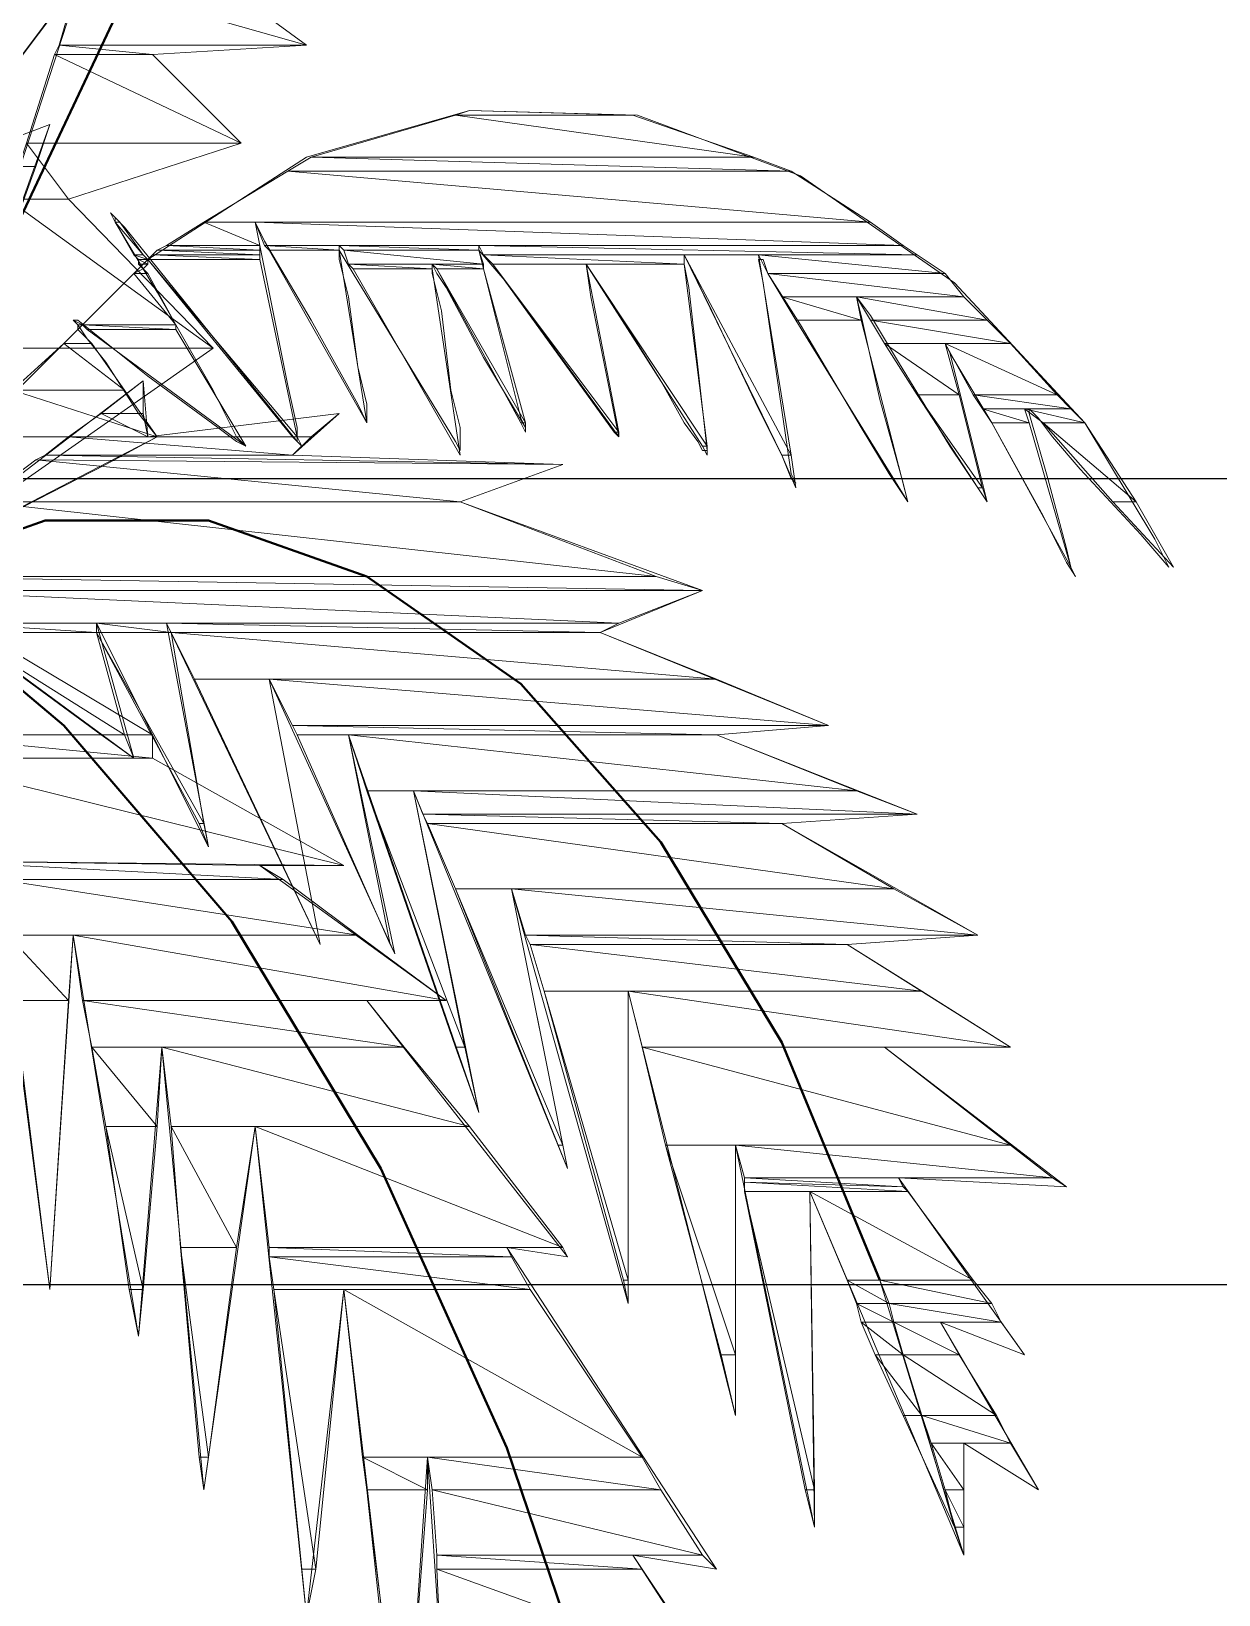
# Model space of a CAD drawing. Header units: inches. Extents: x 2 to 859, y 1 to 607.
# Drawn here: x 154.27 to 170.84, y 490.02 to 511.84 of the extents above; entities that cross this region are included whole.
import ezdxf

# ---------------------------------------------------------------- set-up
doc = ezdxf.new("R2010")
doc.units = ezdxf.units.IN
doc.header["$MEASUREMENT"] = 0
doc.layers.add('PDF_Geometry', color=7, linetype='Continuous', true_color=0x00b8b8)

msp = doc.modelspace()

# ---------------------------------------------------------------- linework, layer by layer
at = {"layer": 'PDF_Geometry', "lineweight": 40}
for points in [[(163.377, 533.431), (161.101, 531.415), (158.955, 528.813), (157.069, 525.627), (155.443, 521.985), (154.142, 517.952), (153.167, 513.595), (152.516, 508.977), (152.256, 504.23), (153.687, 508.327), (155.443, 512.034), (157.459, 515.221), (159.67, 517.822), (162.076, 519.773), (164.613, 521.139)], [(166.109, 494.409), (164.743, 497.726), (163.052, 500.523), (161.101, 502.734), (158.955, 504.23), (156.744, 505.01), (154.467, 505.01), (152.256, 504.23), (154.727, 502.149), (157.069, 499.417), (159.15, 495.97), (160.906, 492.068), (162.402, 487.646), (163.442, 482.898)]]:
    msp.add_lwpolyline(points, dxfattribs=at)
at = {"layer": 'PDF_Geometry', "color": 52, "lineweight": 20, "true_color": 0xdddd00}
for points in [[(155.638, 514.636), (152.256, 504.23), (156.809, 507.417), (154.792, 509.498), (157.199, 510.278), (155.963, 511.514), (158.109, 511.644), (156.874, 512.554)], [(155.768, 513.66), (152.971, 509.953), (154.532, 510.538), (152.256, 504.23), (152.841, 510.733)], [(167.279, 490.572), (167.279, 492.133), (168.32, 491.483), (166.954, 493.824), (168.125, 493.369), (166.369, 495.84), (168.71, 495.71), (166.174, 497.661), (167.93, 497.661), (165.653, 499.092), (167.474, 499.222), (164.743, 500.783), (166.629, 500.913), (163.832, 502.019), (165.393, 502.149), (162.207, 503.449), (163.637, 504.035), (160.255, 505.27), (161.686, 505.791), (157.914, 505.921), (158.565, 506.506), (155.898, 506.181), (155.833, 506.961), (152.256, 504.23), (155.703, 501.693), (155.183, 503.579), (156.744, 500.458), (156.158, 503.579), (158.304, 499.092), (157.589, 502.799), (159.345, 498.962), (158.695, 502.019), (160.516, 496.751), (159.605, 501.238), (161.751, 495.97), (160.971, 499.872), (162.597, 494.084), (162.597, 498.442), (164.093, 492.523), (164.093, 496.295), (165.198, 490.962), (165.133, 495.645), (167.279, 490.572), (166.109, 494.409), (167.279, 490.572)], [(152.256, 504.23), (155.963, 502.019), (155.963, 501.693), (158.63, 500.198), (157.459, 500.198), (160.06, 498.312), (158.955, 498.312), (161.751, 494.735), (160.906, 494.865), (163.832, 490.377), (162.662, 490.572), (164.808, 487.255)], [(160.32, 484.199), (159.8, 491.938), (159.475, 487.125), (158.63, 494.279), (158.109, 489.727), (157.394, 496.556), (156.678, 491.483), (156.093, 497.661), (155.768, 493.629), (154.857, 499.222), (154.532, 494.279), (153.817, 500.003), (153.622, 494.67), (152.256, 504.23)]]:
    msp.add_lwpolyline(points, dxfattribs=at)
at = {"layer": 'PDF_Geometry', "color": 52, "lineweight": 0, "true_color": 0xdddd00}
for points in [[(153.557, 510.733), (152.581, 513.075), (155.313, 513.075), (153.557, 510.733)], [(154.662, 511.644), (158.109, 511.644), (154.923, 512.554), (154.662, 511.644)], [(158.109, 511.644), (154.923, 512.554), (156.874, 512.554), (158.109, 511.644)], [(154.207, 510.278), (157.199, 510.278), (154.597, 511.514), (154.207, 510.278)], [(154.597, 511.514), (155.963, 511.514), (154.662, 511.644), (154.597, 511.514)], [(157.199, 510.278), (154.597, 511.514), (155.963, 511.514), (157.199, 510.278)], [(155.963, 511.514), (154.662, 511.644), (158.109, 511.644), (155.963, 511.514)], [(154.532, 510.538), (152.971, 509.953), (154.337, 509.953), (154.532, 510.538)], [(153.947, 509.498), (154.792, 509.498), (154.207, 510.278), (153.947, 509.498)], [(154.792, 509.498), (154.207, 510.278), (157.199, 510.278), (154.792, 509.498)], [(152.776, 509.953), (154.337, 509.953), (152.256, 504.23), (152.776, 509.953)], [(153.947, 509.498), (153.232, 507.417), (156.809, 507.417), (153.947, 509.498)], [(153.947, 509.498), (154.792, 509.498), (156.809, 507.417), (153.947, 509.498)], [(153.232, 507.417), (156.809, 507.417), (152.256, 504.23), (153.232, 507.417)], [(155.833, 506.961), (155.248, 506.506), (155.833, 506.506), (155.833, 506.961)], [(154.792, 506.181), (155.898, 506.181), (155.248, 506.506), (154.792, 506.181)], [(155.898, 506.181), (155.248, 506.506), (155.833, 506.506), (155.898, 506.181)], [(158.565, 506.506), (155.898, 506.181), (158.174, 506.181), (158.565, 506.506)], [(154.467, 505.921), (157.914, 505.921), (154.792, 506.181), (154.467, 505.921)], [(157.914, 505.921), (154.792, 506.181), (158.174, 506.181), (157.914, 505.921)], [(153.557, 505.27), (160.255, 505.27), (154.337, 505.856), (153.557, 505.27)], [(154.337, 505.856), (161.686, 505.791), (154.467, 505.921), (154.337, 505.856)], [(160.255, 505.27), (154.337, 505.856), (161.686, 505.791), (160.255, 505.27)], [(161.686, 505.791), (154.467, 505.921), (157.914, 505.921), (161.686, 505.791)], [(152.256, 504.23), (162.987, 504.23), (153.557, 505.27), (152.256, 504.23)], [(162.987, 504.23), (153.557, 505.27), (160.255, 505.27), (162.987, 504.23)], [(152.516, 504.035), (163.637, 504.035), (152.256, 504.23), (152.516, 504.035)], [(163.637, 504.035), (152.256, 504.23), (162.987, 504.23), (163.637, 504.035)], [(152.256, 504.23), (152.581, 502.019), (155.963, 502.019), (152.256, 504.23)], [(153.167, 503.579), (162.467, 503.579), (152.516, 504.035), (153.167, 503.579)], [(162.467, 503.579), (152.516, 504.035), (163.637, 504.035), (162.467, 503.579)], [(153.167, 503.579), (156.158, 503.579), (156.158, 503.579), (153.167, 503.579)], [(156.158, 503.579), (156.158, 503.579), (153.167, 503.579), (156.158, 503.579)], [(153.297, 503.449), (155.183, 503.449), (153.167, 503.579), (153.297, 503.449)], [(155.183, 503.449), (153.167, 503.579), (155.183, 503.579), (155.183, 503.449)], [(155.248, 502.019), (155.573, 502.019), (153.297, 503.449), (155.248, 502.019)], [(155.573, 502.019), (153.297, 503.449), (155.183, 503.449), (155.573, 502.019)], [(155.183, 503.449), (156.223, 503.449), (155.183, 503.579), (155.183, 503.449)], [(156.223, 503.449), (155.183, 503.579), (156.158, 503.579), (156.223, 503.449)], [(156.613, 500.783), (156.678, 500.783), (155.183, 503.449), (156.613, 500.783)], [(156.678, 500.783), (155.183, 503.449), (156.223, 503.449), (156.678, 500.783)], [(156.223, 503.449), (162.207, 503.449), (156.158, 503.579), (156.223, 503.449)], [(162.207, 503.449), (156.158, 503.579), (162.467, 503.579), (162.207, 503.449)], [(156.548, 502.799), (163.832, 502.799), (156.223, 503.449), (156.548, 502.799)], [(163.832, 502.799), (156.223, 503.449), (162.207, 503.449), (163.832, 502.799)], [(158.304, 499.092), (158.304, 499.092), (156.548, 502.799), (158.304, 499.092)], [(158.304, 499.092), (156.548, 502.799), (157.589, 502.799), (158.304, 499.092)], [(157.914, 502.149), (165.393, 502.149), (157.589, 502.799), (157.914, 502.149)], [(165.393, 502.149), (157.589, 502.799), (163.832, 502.799), (165.393, 502.149)], [(157.979, 502.019), (163.832, 502.019), (157.914, 502.149), (157.979, 502.019)], [(163.832, 502.019), (157.914, 502.149), (165.393, 502.149), (163.832, 502.019)], [(152.581, 501.693), (155.963, 501.693), (152.581, 502.019), (152.581, 501.693)], [(155.963, 501.693), (152.581, 502.019), (155.963, 502.019), (155.963, 501.693)], [(155.248, 502.019), (155.573, 502.019), (155.703, 501.693), (155.248, 502.019)], [(157.979, 502.019), (163.832, 502.019), (163.832, 502.019), (157.979, 502.019)], [(163.832, 502.019), (163.832, 502.019), (157.979, 502.019), (163.832, 502.019)], [(159.28, 499.092), (159.28, 499.092), (157.979, 502.019), (159.28, 499.092)], [(159.28, 499.092), (157.979, 502.019), (158.695, 502.019), (159.28, 499.092)], [(158.955, 501.238), (165.783, 501.238), (158.695, 502.019), (158.955, 501.238)], [(165.783, 501.238), (158.695, 502.019), (163.832, 502.019), (165.783, 501.238)], [(152.841, 500.263), (158.63, 500.198), (152.581, 501.693), (152.841, 500.263)], [(158.63, 500.198), (152.581, 501.693), (155.963, 501.693), (158.63, 500.198)], [(160.19, 497.661), (160.32, 497.661), (158.955, 501.238), (160.19, 497.661)], [(160.32, 497.661), (158.955, 501.238), (159.605, 501.238), (160.32, 497.661)], [(159.735, 500.913), (166.629, 500.913), (159.605, 501.238), (159.735, 500.913)], [(166.629, 500.913), (159.605, 501.238), (165.783, 501.238), (166.629, 500.913)], [(156.613, 500.783), (156.678, 500.783), (156.744, 500.458), (156.613, 500.783)], [(159.8, 500.783), (164.743, 500.783), (159.735, 500.913), (159.8, 500.783)], [(164.743, 500.783), (159.735, 500.913), (166.629, 500.913), (164.743, 500.783)], [(160.19, 499.872), (166.304, 499.872), (159.8, 500.783), (160.19, 499.872)], [(166.304, 499.872), (159.8, 500.783), (164.743, 500.783), (166.304, 499.872)], [(157.459, 500.198), (157.459, 500.198), (152.841, 500.263), (157.459, 500.198)], [(157.459, 500.198), (152.841, 500.263), (158.63, 500.198), (157.459, 500.198)], [(152.841, 500.003), (157.784, 500.003), (152.841, 500.263), (152.841, 500.003)], [(157.784, 500.003), (152.841, 500.263), (157.459, 500.198), (157.784, 500.003)], [(153.947, 499.222), (158.825, 499.222), (153.817, 500.003), (153.947, 499.222)], [(158.825, 499.222), (153.817, 500.003), (157.784, 500.003), (158.825, 499.222)], [(161.621, 496.295), (161.686, 496.295), (160.19, 499.872), (161.621, 496.295)], [(161.686, 496.295), (160.19, 499.872), (160.971, 499.872), (161.686, 496.295)], [(161.166, 499.222), (167.474, 499.222), (160.971, 499.872), (161.166, 499.222)], [(167.474, 499.222), (160.971, 499.872), (166.304, 499.872), (167.474, 499.222)], [(154.012, 498.312), (154.792, 498.312), (153.947, 499.222), (154.012, 498.312)], [(154.792, 498.312), (153.947, 499.222), (154.857, 499.222), (154.792, 498.312)], [(154.988, 498.312), (160.06, 498.312), (154.857, 499.222), (154.988, 498.312)], [(160.06, 498.312), (154.857, 499.222), (158.825, 499.222), (160.06, 498.312)], [(158.304, 499.092), (158.304, 499.092), (158.304, 499.092)], [(159.28, 499.092), (159.345, 498.962), (159.345, 498.962), (159.28, 499.092)], [(161.231, 499.092), (165.653, 499.092), (161.166, 499.222), (161.231, 499.092)], [(165.653, 499.092), (161.166, 499.222), (167.474, 499.222), (165.653, 499.092)], [(161.426, 498.442), (166.694, 498.442), (161.231, 499.092), (161.426, 498.442)], [(166.694, 498.442), (161.231, 499.092), (165.653, 499.092), (166.694, 498.442)], [(162.532, 494.409), (162.597, 494.409), (161.426, 498.442), (162.532, 494.409)], [(162.597, 494.409), (161.426, 498.442), (162.597, 498.442), (162.597, 494.409)], [(162.792, 497.661), (167.93, 497.661), (162.597, 498.442), (162.792, 497.661)], [(167.93, 497.661), (162.597, 498.442), (166.694, 498.442), (167.93, 497.661)], [(154.532, 494.279), (154.532, 494.279), (154.012, 498.312), (154.532, 494.279)], [(154.532, 494.279), (154.012, 498.312), (154.792, 498.312), (154.532, 494.279)], [(158.955, 498.312), (158.955, 498.312), (154.988, 498.312), (158.955, 498.312)], [(158.955, 498.312), (154.988, 498.312), (160.06, 498.312), (158.955, 498.312)], [(155.118, 497.661), (159.475, 497.661), (154.988, 498.312), (155.118, 497.661)], [(159.475, 497.661), (154.988, 498.312), (158.955, 498.312), (159.475, 497.661)], [(155.313, 496.556), (156.028, 496.556), (155.118, 497.661), (155.313, 496.556)], [(156.028, 496.556), (155.118, 497.661), (156.093, 497.661), (156.028, 496.556)], [(156.223, 496.556), (160.386, 496.556), (156.093, 497.661), (156.223, 496.556)], [(160.386, 496.556), (156.093, 497.661), (159.475, 497.661), (160.386, 496.556)], [(160.19, 497.661), (160.32, 497.661), (160.516, 496.751), (160.19, 497.661)], [(166.174, 497.661), (166.174, 497.661), (162.792, 497.661), (166.174, 497.661)], [(166.174, 497.661), (162.792, 497.661), (167.93, 497.661), (166.174, 497.661)], [(163.117, 496.295), (167.93, 496.295), (162.792, 497.661), (163.117, 496.295)], [(167.93, 496.295), (162.792, 497.661), (166.174, 497.661), (167.93, 496.295)], [(155.638, 494.279), (155.833, 494.279), (155.313, 496.556), (155.638, 494.279)], [(155.833, 494.279), (155.313, 496.556), (156.028, 496.556), (155.833, 494.279)], [(156.353, 494.865), (157.134, 494.865), (156.223, 496.556), (156.353, 494.865)], [(157.134, 494.865), (156.223, 496.556), (157.394, 496.556), (157.134, 494.865)], [(157.589, 494.865), (161.686, 494.865), (157.394, 496.556), (157.589, 494.865)], [(161.686, 494.865), (157.394, 496.556), (160.386, 496.556), (161.686, 494.865)], [(161.621, 496.295), (161.686, 496.295), (161.751, 495.97), (161.621, 496.295)], [(163.897, 493.369), (164.093, 493.369), (163.117, 496.295), (163.897, 493.369)], [(164.093, 493.369), (163.117, 496.295), (164.093, 496.295), (164.093, 493.369)], [(164.223, 495.84), (168.515, 495.84), (164.093, 496.295), (164.223, 495.84)], [(168.515, 495.84), (164.093, 496.295), (167.93, 496.295), (168.515, 495.84)], [(164.223, 495.775), (166.434, 495.71), (164.223, 495.84), (164.223, 495.775)], [(166.434, 495.71), (164.223, 495.84), (166.369, 495.84), (166.434, 495.71)], [(164.223, 495.645), (166.499, 495.645), (164.223, 495.775), (164.223, 495.645)], [(166.499, 495.645), (164.223, 495.775), (166.434, 495.71), (166.499, 495.645)], [(166.369, 495.84), (168.515, 495.84), (168.71, 495.71), (166.369, 495.84)], [(165.068, 491.483), (165.198, 491.483), (164.223, 495.645), (165.068, 491.483)], [(165.198, 491.483), (164.223, 495.645), (165.133, 495.645), (165.198, 491.483)], [(165.653, 494.409), (167.409, 494.409), (165.133, 495.645), (165.653, 494.409)], [(167.409, 494.409), (165.133, 495.645), (166.499, 495.645), (167.409, 494.409)], [(156.613, 491.938), (156.744, 491.938), (156.353, 494.865), (156.613, 491.938)], [(156.744, 491.938), (156.353, 494.865), (157.134, 494.865), (156.744, 491.938)], [(157.589, 494.735), (160.971, 494.735), (157.589, 494.865), (157.589, 494.735)], [(160.971, 494.735), (157.589, 494.865), (160.906, 494.865), (160.971, 494.735)], [(157.654, 494.279), (161.231, 494.279), (157.589, 494.735), (157.654, 494.279)], [(161.231, 494.279), (157.589, 494.735), (160.971, 494.735), (161.231, 494.279)], [(160.906, 494.865), (161.686, 494.865), (161.751, 494.735), (160.906, 494.865)], [(154.532, 494.279), (154.532, 494.279), (154.532, 494.279)], [(155.638, 494.279), (155.833, 494.279), (155.768, 493.629), (155.638, 494.279)], [(157.654, 494.279), (158.63, 494.279), (158.63, 494.279), (157.654, 494.279)], [(158.63, 494.279), (158.63, 494.279), (157.654, 494.279), (158.63, 494.279)], [(158.044, 490.377), (158.239, 490.377), (157.654, 494.279), (158.044, 490.377)], [(158.239, 490.377), (157.654, 494.279), (158.63, 494.279), (158.239, 490.377)], [(158.63, 494.279), (161.231, 494.279), (161.231, 494.279), (158.63, 494.279)], [(161.231, 494.279), (161.231, 494.279), (158.63, 494.279), (161.231, 494.279)], [(158.89, 491.938), (162.792, 491.938), (158.63, 494.279), (158.89, 491.938)], [(162.792, 491.938), (158.63, 494.279), (161.231, 494.279), (162.792, 491.938)], [(162.532, 494.409), (162.597, 494.409), (162.597, 494.084), (162.532, 494.409)], [(165.783, 494.084), (166.239, 494.084), (165.653, 494.409), (165.783, 494.084)], [(166.239, 494.084), (165.653, 494.409), (166.109, 494.409), (166.239, 494.084)], [(166.239, 494.084), (167.67, 494.084), (166.109, 494.409), (166.239, 494.084)], [(167.67, 494.084), (166.109, 494.409), (167.409, 494.409), (167.67, 494.084)], [(165.849, 493.824), (166.304, 493.824), (165.783, 494.084), (165.849, 493.824)], [(166.304, 493.824), (165.783, 494.084), (166.239, 494.084), (166.304, 493.824)], [(166.304, 493.824), (167.8, 493.824), (166.239, 494.084), (166.304, 493.824)], [(167.8, 493.824), (166.239, 494.084), (167.67, 494.084), (167.8, 493.824)], [(166.044, 493.369), (166.434, 493.369), (165.849, 493.824), (166.044, 493.369)], [(166.434, 493.369), (165.849, 493.824), (166.304, 493.824), (166.434, 493.369)], [(166.434, 493.369), (167.214, 493.369), (166.304, 493.824), (166.434, 493.369)], [(167.214, 493.369), (166.304, 493.824), (166.954, 493.824), (167.214, 493.369)], [(166.954, 493.824), (167.8, 493.824), (168.125, 493.369), (166.954, 493.824)], [(163.897, 493.369), (164.093, 493.369), (164.093, 492.523), (163.897, 493.369)], [(166.434, 492.523), (166.694, 492.523), (166.044, 493.369), (166.434, 492.523)], [(166.694, 492.523), (166.044, 493.369), (166.434, 493.369), (166.694, 492.523)], [(166.694, 492.523), (167.735, 492.523), (166.434, 493.369), (166.694, 492.523)], [(167.735, 492.523), (166.434, 493.369), (167.214, 493.369), (167.735, 492.523)], [(167.149, 490.963), (167.149, 490.963), (166.434, 492.523), (167.149, 490.963)], [(167.149, 490.963), (166.434, 492.523), (166.694, 492.523), (167.149, 490.963)], [(166.824, 492.133), (167.93, 492.133), (166.694, 492.523), (166.824, 492.133)], [(167.93, 492.133), (166.694, 492.523), (167.735, 492.523), (167.93, 492.133)], [(167.019, 491.483), (167.279, 491.483), (166.824, 492.133), (167.019, 491.483)], [(167.279, 491.483), (166.824, 492.133), (167.279, 492.133), (167.279, 491.483)], [(167.279, 492.133), (167.93, 492.133), (168.32, 491.483), (167.279, 492.133)], [(156.613, 491.938), (156.744, 491.938), (156.678, 491.483), (156.613, 491.938)], [(158.955, 491.483), (159.8, 491.483), (158.89, 491.938), (158.955, 491.483)], [(159.8, 491.483), (158.89, 491.938), (159.8, 491.938), (159.8, 491.483)], [(159.865, 491.483), (163.052, 491.483), (159.8, 491.938), (159.865, 491.483)], [(163.052, 491.483), (159.8, 491.938), (162.792, 491.938), (163.052, 491.483)], [(159.41, 487.255), (159.475, 487.255), (158.955, 491.483), (159.41, 487.255)], [(159.475, 487.255), (158.955, 491.483), (159.8, 491.483), (159.475, 487.255)], [(159.93, 490.572), (163.637, 490.572), (159.865, 491.483), (159.93, 490.572)], [(163.637, 490.572), (159.865, 491.483), (163.052, 491.483), (163.637, 490.572)], [(165.068, 491.483), (165.198, 491.483), (165.198, 490.963), (165.068, 491.483)], [(167.149, 490.962), (167.279, 490.962), (167.019, 491.483), (167.149, 490.962)], [(167.279, 490.962), (167.019, 491.483), (167.279, 491.483), (167.279, 490.962)], [(167.279, 490.572), (167.279, 490.572), (167.149, 490.962), (167.279, 490.572)], [(167.279, 490.572), (167.149, 490.962), (167.279, 490.962), (167.279, 490.572)], [(159.93, 490.377), (162.792, 490.377), (159.93, 490.572), (159.93, 490.377)], [(162.792, 490.377), (159.93, 490.572), (162.662, 490.572), (162.792, 490.377)], [(162.662, 490.572), (163.637, 490.572), (163.832, 490.377), (162.662, 490.572)], [(158.044, 490.377), (158.239, 490.377), (158.109, 489.727), (158.044, 490.377)], [(159.995, 489.011), (163.702, 489.011), (159.93, 490.377), (159.995, 489.011)], [(163.702, 489.011), (159.93, 490.377), (162.792, 490.377), (163.702, 489.011)]]:
    msp.add_lwpolyline(points, dxfattribs=at)
at = {"layer": 'PDF_Geometry', "color": 172, "lineweight": 20, "true_color": 0x0000b8}
msp.add_lwpolyline([(153.947, 506.701), (155.898, 508.652), (158.109, 510.083), (160.386, 510.733), (162.727, 510.668), (165.003, 509.823), (167.149, 508.327), (168.97, 506.376), (169.946, 504.75), (170.141, 504.36), (169.751, 504.815), (168.905, 505.726), (168.515, 506.181), (168.32, 506.441), (168.19, 506.571), (168.19, 506.506), (168.45, 505.596), (168.71, 504.62), (168.775, 504.36), (168.84, 504.23), (168.71, 504.425), (168.385, 505.075), (167.67, 506.376), (167.279, 507.026), (167.084, 507.352), (167.019, 507.482), (167.084, 507.352), (167.539, 505.531), (167.604, 505.27), (167.474, 505.466), (167.084, 506.051), (166.369, 507.221), (165.979, 507.872), (165.783, 508.132), (165.849, 507.872), (166.109, 506.701), (166.434, 505.531), (166.499, 505.27), (166.239, 505.661), (165.849, 506.311), (165.003, 507.742), (164.548, 508.457), (164.483, 508.652), (164.418, 508.652), (164.483, 508.327), (164.873, 505.661), (164.938, 505.531), (164.873, 505.596), (164.743, 505.921), (164.418, 506.571), (163.767, 507.937), (163.442, 508.587), (163.377, 508.717), (163.377, 508.587), (163.442, 508.262), (163.572, 507.156), (163.702, 505.986), (163.637, 505.986), (163.572, 506.116), (163.377, 506.376), (163.052, 506.961), (162.402, 508.002), (162.011, 508.587), (162.076, 508.132), (162.467, 506.181), (160.906, 508.327), (160.516, 508.782), (160.646, 508.262), (160.906, 507.221), (161.036, 506.701), (161.101, 506.441), (161.166, 506.311), (160.581, 507.286), (160.06, 508.262), (159.93, 508.457), (159.865, 508.587), (159.865, 508.457), (159.995, 507.937), (160.125, 506.831), (160.255, 506.311), (160.255, 506.051), (160.255, 505.986), (160.19, 506.116), (158.76, 508.457), (158.565, 508.782), (158.565, 508.652), (158.695, 508.132), (158.825, 507.156), (158.955, 506.636), (158.955, 506.376), (158.825, 506.636), (158.174, 507.807), (157.524, 508.912), (157.394, 509.173), (157.459, 508.847), (157.589, 508.197), (157.849, 506.896), (157.979, 506.311), (157.979, 506.116), (157.719, 506.441), (155.573, 509.107), (155.443, 509.238), (155.443, 509.173), (155.638, 508.847), (156.028, 508.197), (156.809, 506.831), (157.134, 506.181), (157.264, 506.051), (157.134, 506.116), (156.874, 506.311), (155.898, 507.026), (154.923, 507.807), (154.857, 507.807), (154.923, 507.742), (155.053, 507.547), (155.313, 507.221), (155.768, 506.506), (156.028, 506.181), (155.313, 505.791), (152.256, 504.23)], dxfattribs=at)
at = {"layer": 'PDF_Geometry', "color": 172, "lineweight": 0, "true_color": 0x0000b8}
for points in [[(158.174, 510.083), (164.353, 510.083), (160.19, 510.668), (158.174, 510.083)], [(160.386, 510.733), (160.19, 510.668), (162.662, 510.668), (160.386, 510.733)], [(164.353, 510.083), (160.19, 510.668), (162.662, 510.668), (164.353, 510.083)], [(157.849, 509.888), (164.873, 509.888), (158.174, 510.083), (157.849, 509.888)], [(164.873, 509.888), (158.174, 510.083), (164.353, 510.083), (164.873, 509.888)], [(156.678, 509.173), (165.979, 509.173), (157.849, 509.888), (156.678, 509.173)], [(165.979, 509.173), (157.849, 509.888), (164.873, 509.888), (165.979, 509.173)], [(155.378, 509.303), (155.443, 509.173), (155.508, 509.173), (155.378, 509.303)], [(155.703, 508.717), (155.833, 508.717), (155.443, 509.173), (155.703, 508.717)], [(155.833, 508.717), (155.443, 509.173), (155.508, 509.173), (155.833, 508.717)], [(156.158, 508.847), (157.459, 508.847), (156.678, 509.173), (156.158, 508.847)], [(157.459, 508.847), (156.678, 509.173), (157.394, 509.173), (157.459, 508.847)], [(157.524, 508.847), (166.434, 508.847), (157.394, 509.173), (157.524, 508.847)], [(166.434, 508.847), (157.394, 509.173), (165.979, 509.173), (166.434, 508.847)], [(156.028, 508.782), (157.459, 508.782), (156.158, 508.847), (156.028, 508.782)], [(157.459, 508.782), (156.158, 508.847), (157.459, 508.847), (157.459, 508.782)], [(157.524, 508.847), (160.516, 508.847), (160.516, 508.847), (157.524, 508.847)], [(160.516, 508.847), (160.516, 508.847), (157.524, 508.847), (160.516, 508.847)], [(157.589, 508.782), (158.565, 508.782), (157.524, 508.847), (157.589, 508.782)], [(158.565, 508.782), (157.524, 508.847), (158.565, 508.847), (158.565, 508.782)], [(158.63, 508.782), (160.516, 508.782), (158.565, 508.847), (158.63, 508.782)], [(160.516, 508.782), (158.565, 508.847), (160.516, 508.847), (160.516, 508.782)], [(160.516, 508.847), (166.434, 508.847), (166.434, 508.847), (160.516, 508.847)], [(166.434, 508.847), (166.434, 508.847), (160.516, 508.847), (166.434, 508.847)], [(160.581, 508.717), (166.629, 508.717), (160.516, 508.847), (160.581, 508.717)], [(166.629, 508.717), (160.516, 508.847), (166.434, 508.847), (166.629, 508.717)], [(155.768, 508.652), (155.898, 508.652), (155.703, 508.717), (155.768, 508.652)], [(155.898, 508.652), (155.703, 508.717), (155.833, 508.717), (155.898, 508.652)], [(155.768, 508.587), (155.898, 508.587), (155.768, 508.652), (155.768, 508.587)], [(155.898, 508.587), (155.768, 508.652), (155.898, 508.652), (155.898, 508.587)], [(155.898, 508.652), (157.459, 508.652), (155.963, 508.717), (155.898, 508.652)], [(155.898, 508.652), (157.914, 506.181), (157.979, 506.181), (155.898, 508.652)], [(155.898, 508.652), (157.459, 508.652), (157.979, 506.181), (155.898, 508.652)], [(155.963, 508.717), (157.459, 508.717), (156.028, 508.782), (155.963, 508.717)], [(157.459, 508.652), (155.963, 508.717), (157.459, 508.717), (157.459, 508.652)], [(157.459, 508.717), (156.028, 508.782), (157.459, 508.782), (157.459, 508.717)], [(158.955, 506.376), (158.955, 506.376), (157.589, 508.782), (158.955, 506.376)], [(158.955, 506.376), (157.589, 508.782), (158.565, 508.782), (158.955, 506.376)], [(158.695, 508.587), (160.581, 508.587), (158.63, 508.782), (158.695, 508.587)], [(160.581, 508.587), (158.63, 508.782), (160.516, 508.782), (160.581, 508.587)], [(160.581, 508.717), (164.418, 508.717), (164.418, 508.717), (160.581, 508.717)], [(164.418, 508.717), (164.418, 508.717), (160.581, 508.717), (164.418, 508.717)], [(160.711, 508.587), (163.377, 508.587), (160.581, 508.717), (160.711, 508.587)], [(163.377, 508.587), (160.581, 508.717), (163.377, 508.717), (163.377, 508.587)], [(163.377, 508.717), (164.743, 505.921), (164.873, 505.921), (163.377, 508.717)], [(163.377, 508.717), (164.418, 508.717), (164.873, 505.921), (163.377, 508.717)], [(164.418, 508.717), (166.629, 508.717), (166.629, 508.717), (164.418, 508.717)], [(166.629, 508.717), (166.629, 508.717), (164.418, 508.717), (166.629, 508.717)], [(164.548, 508.457), (167.019, 508.457), (164.418, 508.717), (164.548, 508.457)], [(167.019, 508.457), (164.418, 508.717), (166.629, 508.717), (167.019, 508.457)], [(154.988, 507.742), (156.288, 507.742), (155.703, 508.457), (154.988, 507.742)], [(155.833, 508.522), (155.703, 508.457), (155.898, 508.457), (155.833, 508.522)], [(156.288, 507.742), (155.703, 508.457), (155.898, 508.457), (156.288, 507.742)], [(155.768, 508.587), (155.898, 508.587), (155.833, 508.522), (155.768, 508.587)], [(158.76, 508.522), (159.865, 508.522), (158.695, 508.587), (158.76, 508.522)], [(159.865, 508.522), (158.695, 508.587), (159.865, 508.587), (159.865, 508.522)], [(159.865, 508.522), (158.76, 508.522), (160.255, 505.921), (159.865, 508.522)], [(158.76, 508.522), (160.255, 505.921), (160.255, 505.921), (158.76, 508.522)], [(159.93, 508.522), (160.581, 508.522), (159.865, 508.587), (159.93, 508.522)], [(160.581, 508.522), (159.865, 508.587), (160.581, 508.587), (160.581, 508.522)], [(159.93, 508.522), (161.101, 506.376), (161.166, 506.376), (159.93, 508.522)], [(159.93, 508.522), (160.581, 508.522), (161.166, 506.376), (159.93, 508.522)], [(160.711, 508.587), (162.011, 508.587), (162.011, 508.587), (160.711, 508.587)], [(162.011, 508.587), (162.011, 508.587), (160.711, 508.587), (162.011, 508.587)], [(160.711, 508.587), (162.402, 506.246), (162.467, 506.246), (160.711, 508.587)], [(160.711, 508.587), (162.011, 508.587), (162.467, 506.246), (160.711, 508.587)], [(162.011, 508.587), (163.377, 508.587), (163.377, 508.587), (162.011, 508.587)], [(163.377, 508.587), (163.377, 508.587), (162.011, 508.587), (163.377, 508.587)], [(162.011, 508.587), (163.637, 506.051), (163.702, 506.051), (162.011, 508.587)], [(162.011, 508.587), (163.377, 508.587), (163.702, 506.051), (162.011, 508.587)], [(164.743, 508.132), (167.279, 508.132), (164.548, 508.457), (164.743, 508.132)], [(167.279, 508.132), (164.548, 508.457), (167.019, 508.457), (167.279, 508.132)], [(164.938, 507.807), (165.849, 507.807), (164.743, 508.132), (164.938, 507.807)], [(165.849, 507.807), (164.743, 508.132), (165.783, 508.132), (165.849, 507.807)], [(165.979, 507.807), (167.604, 507.807), (165.783, 508.132), (165.979, 507.807)], [(167.604, 507.807), (165.783, 508.132), (167.279, 508.132), (167.604, 507.807)], [(154.857, 507.807), (154.923, 507.742), (154.988, 507.742), (154.857, 507.807)], [(154.923, 507.742), (154.988, 507.742), (154.923, 507.677), (154.923, 507.742)], [(155.053, 507.677), (156.288, 507.677), (154.988, 507.742), (155.053, 507.677)], [(156.288, 507.677), (154.988, 507.742), (156.288, 507.742), (156.288, 507.677)], [(165.849, 507.807), (164.938, 507.807), (166.499, 505.27), (165.849, 507.807)], [(164.938, 507.807), (166.499, 505.27), (166.499, 505.27), (164.938, 507.807)], [(166.174, 507.482), (167.93, 507.482), (165.979, 507.807), (166.174, 507.482)], [(167.93, 507.482), (165.979, 507.807), (167.604, 507.807), (167.93, 507.482)], [(154.923, 507.677), (154.727, 507.482), (155.118, 507.482), (154.923, 507.677)], [(156.288, 507.677), (155.053, 507.677), (157.264, 506.051), (156.288, 507.677)], [(155.053, 507.677), (157.264, 506.051), (157.264, 506.051), (155.053, 507.677)], [(154.012, 506.831), (155.573, 506.831), (154.727, 507.482), (154.012, 506.831)], [(155.573, 506.831), (154.727, 507.482), (155.118, 507.482), (155.573, 506.831)], [(166.629, 506.766), (167.214, 506.766), (166.174, 507.482), (166.629, 506.766)], [(167.214, 506.766), (166.174, 507.482), (167.019, 507.482), (167.214, 506.766)], [(167.409, 506.766), (168.58, 506.766), (167.019, 507.482), (167.409, 506.766)], [(168.58, 506.766), (167.019, 507.482), (167.93, 507.482), (168.58, 506.766)], [(153.557, 506.181), (156.028, 506.181), (154.012, 506.831), (153.557, 506.181)], [(156.028, 506.181), (154.012, 506.831), (155.573, 506.831), (156.028, 506.181)], [(166.629, 506.766), (167.474, 505.466), (167.539, 505.466), (166.629, 506.766)], [(166.629, 506.766), (167.214, 506.766), (167.539, 505.466), (166.629, 506.766)], [(167.539, 506.571), (168.775, 506.571), (167.409, 506.766), (167.539, 506.571)], [(168.775, 506.571), (167.409, 506.766), (168.58, 506.766), (168.775, 506.571)], [(167.67, 506.376), (168.19, 506.376), (167.539, 506.571), (167.67, 506.376)], [(168.19, 506.376), (167.539, 506.571), (168.125, 506.571), (168.19, 506.376)], [(168.385, 506.376), (168.97, 506.376), (168.125, 506.571), (168.385, 506.376)], [(168.97, 506.376), (168.125, 506.571), (168.775, 506.571), (168.97, 506.376)], [(158.955, 506.376), (158.955, 506.376), (158.955, 506.376)], [(161.101, 506.376), (161.166, 506.376), (161.166, 506.246), (161.101, 506.376)], [(162.402, 506.246), (162.467, 506.246), (162.467, 506.181), (162.402, 506.246)], [(168.775, 504.36), (168.775, 504.36), (167.67, 506.376), (168.775, 504.36)], [(168.775, 504.36), (167.67, 506.376), (168.19, 506.376), (168.775, 504.36)], [(168.385, 506.376), (169.36, 505.27), (169.686, 505.27), (168.385, 506.376)], [(168.385, 506.376), (168.97, 506.376), (169.686, 505.27), (168.385, 506.376)], [(156.028, 506.181), (153.557, 506.181), (152.256, 504.23), (156.028, 506.181)], [(157.264, 506.051), (157.264, 506.051), (157.264, 506.051)], [(157.914, 506.181), (157.979, 506.181), (158.044, 506.051), (157.914, 506.181)], [(163.637, 506.051), (163.702, 506.051), (163.702, 505.921), (163.637, 506.051)], [(160.255, 505.921), (160.255, 505.921), (160.255, 505.921)], [(164.743, 505.921), (164.873, 505.921), (164.938, 505.466), (164.743, 505.921)], [(167.474, 505.466), (167.539, 505.466), (167.604, 505.27), (167.474, 505.466)], [(166.499, 505.27), (166.499, 505.27), (166.499, 505.27)], [(169.36, 505.27), (169.686, 505.27), (170.206, 504.36), (169.36, 505.27)], [(168.775, 504.36), (168.84, 504.23), (168.84, 504.23), (168.775, 504.36)]]:
    msp.add_lwpolyline(points, dxfattribs=at)
at = {"layer": 'PDF_Geometry', "color": 7, "lineweight": 25}
for points in [[(51.906, 505.596), (242.981, 505.596)], [(259.825, 494.344), (51.906, 494.344)]]:
    msp.add_lwpolyline(points, dxfattribs=at)

doc.saveas('drawing.dxf')
